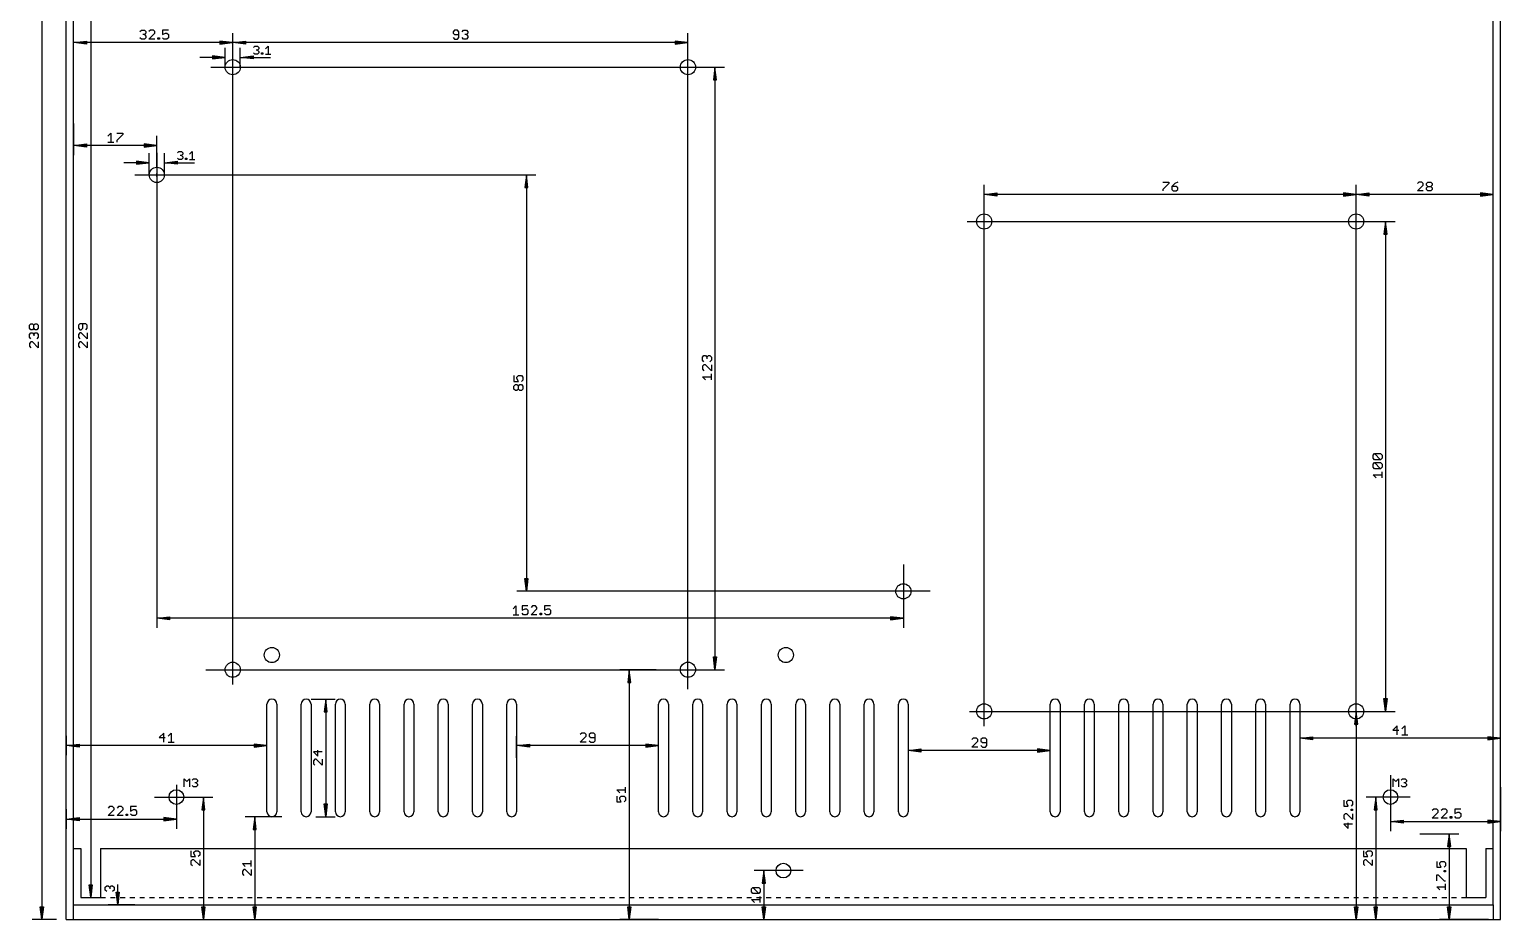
# Model space of a CAD drawing. Extents: x -9 to 622, y -48 to 444.
# Drawn here: x -9 to 291.5, y 97 to 278.7 of the extents above; entities that cross this region are included whole.
import ezdxf

# ---------------------------------------------------------------- set-up
doc = ezdxf.new("R2010")
doc.units = 0
for name, color, linetype in [('113', 4, 'CONTINUOUS'), ('138', 213, 'CONTINUOUS'), ('140', 1, 'CONTINUOUS'), ('20', 7, 'CONTINUOUS'), ('47', 2, 'CONTINUOUS')]:
    doc.layers.add(name, color=color, linetype=linetype)

msp = doc.modelspace()

# ---------------------------------------------------------------- linework, layer by layer
at = {"layer": '113'}
for p, q in [((39.5, 119), (39.5, 141)), ((41.5, 141), (41.5, 119)), ((46.5, 119), (46.5, 141)), ((48.5, 141), (48.5, 119)), ((53.5, 119), (53.5, 141)), ((55.5, 141), (55.5, 119)), ((60.5, 119), (60.5, 141)), ((62.5, 141), (62.5, 119)), ((67.5, 119), (67.5, 141)), ((69.5, 141), (69.5, 119)), ((74.5, 119), (74.5, 141)), ((76.5, 141), (76.5, 119)), ((81.5, 119), (81.5, 141)), ((83.5, 141), (83.5, 119)), ((88.5, 119), (88.5, 141)), ((90.5, 141), (90.5, 119)), ((119.5, 119), (119.5, 141)), ((121.5, 141), (121.5, 119)), ((126.5, 119), (126.5, 141)), ((128.5, 141), (128.5, 119)), ((133.5, 119), (133.5, 141)), ((135.5, 141), (135.5, 119)), ((140.5, 119), (140.5, 141)), ((142.5, 141), (142.5, 119)), ((147.5, 119), (147.5, 141)), ((149.5, 141), (149.5, 119)), ((154.5, 119), (154.5, 141)), ((156.5, 141), (156.5, 119)), ((161.5, 119), (161.5, 141)), ((163.5, 141), (163.5, 119)), ((168.5, 119), (168.5, 141)), ((170.5, 141), (170.5, 119)), ((199.5, 119), (199.5, 141)), ((201.5, 141), (201.5, 119)), ((206.5, 119), (206.5, 141)), ((208.5, 141), (208.5, 119)), ((213.5, 119), (213.5, 141)), ((215.5, 141), (215.5, 119)), ((220.5, 119), (220.5, 141)), ((222.5, 141), (222.5, 119)), ((227.5, 119), (227.5, 141)), ((229.5, 141), (229.5, 119)), ((234.5, 119), (234.5, 141)), ((236.5, 141), (236.5, 119)), ((241.5, 119), (241.5, 141)), ((243.5, 141), (243.5, 119)), ((248.5, 119), (248.5, 141)), ((250.5, 141), (250.5, 119))]:
    msp.add_line(p, q, dxfattribs=at)
for centre, start, end in [((40.5, 141), 90, 180), ((40.5, 141), 0, 90), ((47.5, 141), 90, 180), ((47.5, 141), 0, 90), ((54.5, 141), 90, 180), ((54.5, 141), 0, 90), ((61.5, 141), 90, 180), ((61.5, 141), 0, 90), ((68.5, 141), 90, 180), ((68.5, 141), 0, 90), ((75.5, 141), 90, 180), ((75.5, 141), 0, 90), ((82.5, 141), 90, 180), ((82.5, 141), 0, 90), ((89.5, 141), 90, 180), ((89.5, 141), 0, 90), ((120.5, 141), 90, 180), ((120.5, 141), 0, 90), ((127.5, 141), 90, 180), ((127.5, 141), 0, 90), ((134.5, 141), 90, 180), ((134.5, 141), 0, 90), ((141.5, 141), 90, 180), ((141.5, 141), 0, 90), ((148.5, 141), 90, 180), ((148.5, 141), 0, 90), ((155.5, 141), 90, 180), ((155.5, 141), 0, 90), ((162.5, 141), 90, 180), ((162.5, 141), 0, 90), ((169.5, 141), 90, 180), ((169.5, 141), 0, 90), ((200.5, 141), 90, 180), ((200.5, 141), 0, 90), ((207.5, 141), 90, 180), ((207.5, 141), 0, 90), ((214.5, 141), 90, 180), ((214.5, 141), 0, 90), ((221.5, 141), 90, 180), ((221.5, 141), 0, 90), ((228.5, 141), 90, 180), ((228.5, 141), 0, 90), ((235.5, 141), 90, 180), ((235.5, 141), 0, 90), ((242.5, 141), 90, 180), ((242.5, 141), 0, 90), ((249.5, 141), 90, 180), ((249.5, 141), 0, 90), ((40.5, 119), 180, 270), ((40.5, 119), 270, 0), ((47.5, 119), 180, 270), ((47.5, 119), 270, 0), ((54.5, 119), 180, 270), ((54.5, 119), 270, 0), ((61.5, 119), 180, 270), ((61.5, 119), 270, 0), ((68.5, 119), 180, 270), ((68.5, 119), 270, 0), ((75.5, 119), 180, 270), ((75.5, 119), 270, 0), ((82.5, 119), 180, 270), ((82.5, 119), 270, 0), ((89.5, 119), 180, 270), ((89.5, 119), 270, 0), ((120.5, 119), 180, 270), ((120.5, 119), 270, 0), ((127.5, 119), 180, 270), ((127.5, 119), 270, 0), ((134.5, 119), 180, 270), ((134.5, 119), 270, 0), ((141.5, 119), 180, 270), ((141.5, 119), 270, 0), ((148.5, 119), 180, 270), ((148.5, 119), 270, 0), ((155.5, 119), 180, 270), ((155.5, 119), 270, 0), ((162.5, 119), 180, 270), ((162.5, 119), 270, 0), ((169.5, 119), 180, 270), ((169.5, 119), 270, 0), ((200.5, 119), 180, 270), ((200.5, 119), 270, 0), ((207.5, 119), 180, 270), ((207.5, 119), 270, 0), ((214.5, 119), 180, 270), ((214.5, 119), 270, 0), ((221.5, 119), 180, 270), ((221.5, 119), 270, 0), ((228.5, 119), 180, 270), ((228.5, 119), 270, 0), ((235.5, 119), 180, 270), ((235.5, 119), 270, 0), ((242.5, 119), 180, 270), ((242.5, 119), 270, 0), ((249.5, 119), 180, 270), ((249.5, 119), 270, 0)]:
    msp.add_arc(centre, 1, start, end, dxfattribs=at)
at = {"layer": '138'}
for centre, radius in [((32.5, 271), 1.55), ((125.5, 271), 1.55), ((17, 249), 1.55), ((186, 239.5), 1.55), ((262, 239.5), 1.55), ((169.5, 164), 1.55), ((40.5, 151), 1.55), ((145.5, 151), 1.55), ((32.5, 148), 1.55), ((125.5, 148), 1.55), ((186, 139.5), 1.55), ((262, 139.5), 1.55), ((145, 107), 1.5)]:
    msp.add_circle(centre, radius, dxfattribs=at)
at = {"layer": '140'}
for centre in [(21, 122), (269, 122)]:
    msp.add_circle(centre, 1.5, dxfattribs=at)
at = {"layer": '20'}
for p, q in [((-1.5, 97), (-1.5, 335)), ((0, 111.5), (0, 335)), ((290, 111.5), (290, 335)), ((291.5, 97), (291.5, 335)), ((0, 100), (0, 111.5)), ((0, 111.5), (1.5, 111.5)), ((1.5, 111.5), (1.5, 101.5)), ((5.5, 111.5), (5.5, 101.5)), ((5.5, 111.5), (284.5, 111.5)), ((284.5, 111.5), (284.5, 101.5)), ((288.5, 111.5), (288.5, 101.5)), ((288.5, 111.5), (290, 111.5)), ((290, 100), (290, 111.5)), ((0, 97), (0, 100)), ((0, 100), (290, 100)), ((1.5, 101.5), (3, 101.5)), ((4, 101.5), (5.5, 101.5)), ((5.5, 101.5), (6.5, 101.5)), ((7.5, 101.5), (8.5, 101.5)), ((9.5, 101.5), (10.5, 101.5)), ((11.5, 101.5), (12.5, 101.5)), ((13.5, 101.5), (14.5, 101.5)), ((15.5, 101.5), (16.5, 101.5)), ((17.5, 101.5), (18.5, 101.5)), ((19.5, 101.5), (20.5, 101.5)), ((21.5, 101.5), (22.5, 101.5)), ((23.5, 101.5), (24.5, 101.5)), ((25.5, 101.5), (26.5, 101.5)), ((27.5, 101.5), (28.5, 101.5)), ((29.5, 101.5), (30.5, 101.5)), ((31.5, 101.5), (32.5, 101.5)), ((33.5, 101.5), (34.5, 101.5)), ((35.5, 101.5), (36.5, 101.5)), ((37.5, 101.5), (38.5, 101.5)), ((39.5, 101.5), (40.5, 101.5)), ((41.5, 101.5), (42.5, 101.5)), ((43.5, 101.5), (44.5, 101.5)), ((45.5, 101.5), (46.5, 101.5)), ((47.5, 101.5), (48.5, 101.5)), ((49.5, 101.5), (50.5, 101.5)), ((51.5, 101.5), (52.5, 101.5)), ((53.5, 101.5), (54.5, 101.5)), ((55.5, 101.5), (56.5, 101.5)), ((57.5, 101.5), (58.5, 101.5)), ((59.5, 101.5), (60.5, 101.5)), ((61.5, 101.5), (62.5, 101.5)), ((63.5, 101.5), (64.5, 101.5)), ((65.5, 101.5), (66.5, 101.5)), ((67.5, 101.5), (68.5, 101.5)), ((69.5, 101.5), (70.5, 101.5)), ((71.5, 101.5), (72.5, 101.5)), ((73.5, 101.5), (74.5, 101.5)), ((75.5, 101.5), (76.5, 101.5)), ((77.5, 101.5), (78.5, 101.5)), ((79.5, 101.5), (80.5, 101.5)), ((81.5, 101.5), (82.5, 101.5)), ((83.5, 101.5), (84.5, 101.5)), ((85.5, 101.5), (86.5, 101.5)), ((87.5, 101.5), (88.5, 101.5)), ((89.5, 101.5), (90.5, 101.5)), ((91.5, 101.5), (92.5, 101.5)), ((93.5, 101.5), (94.5, 101.5)), ((95.5, 101.5), (96.5, 101.5)), ((97.5, 101.5), (98.5, 101.5)), ((99.5, 101.5), (100.5, 101.5)), ((101.5, 101.5), (102.5, 101.5)), ((103.5, 101.5), (104.5, 101.5)), ((105.5, 101.5), (106.5, 101.5)), ((107.5, 101.5), (108.5, 101.5)), ((109.5, 101.5), (110.5, 101.5)), ((111.5, 101.5), (112.5, 101.5)), ((113.5, 101.5), (114.5, 101.5)), ((115.5, 101.5), (116.5, 101.5)), ((117.5, 101.5), (118.5, 101.5)), ((119.5, 101.5), (120.5, 101.5)), ((121.5, 101.5), (122.5, 101.5)), ((123.5, 101.5), (124.5, 101.5)), ((125.5, 101.5), (126.5, 101.5)), ((127.5, 101.5), (128.5, 101.5)), ((129.5, 101.5), (130.5, 101.5)), ((131.5, 101.5), (132.5, 101.5)), ((133.5, 101.5), (134.5, 101.5)), ((135.5, 101.5), (136.5, 101.5)), ((137.5, 101.5), (138.5, 101.5)), ((139.5, 101.5), (140.5, 101.5)), ((141.5, 101.5), (142.5, 101.5)), ((143.5, 101.5), (144.5, 101.5)), ((145.5, 101.5), (146.5, 101.5)), ((147.5, 101.5), (148.5, 101.5)), ((149.5, 101.5), (150.5, 101.5)), ((151.5, 101.5), (152.5, 101.5)), ((153.5, 101.5), (154.5, 101.5)), ((155.5, 101.5), (156.5, 101.5)), ((157.5, 101.5), (158.5, 101.5)), ((159.5, 101.5), (160.5, 101.5)), ((161.5, 101.5), (162.5, 101.5)), ((163.5, 101.5), (164.5, 101.5)), ((165.5, 101.5), (166.5, 101.5)), ((167.5, 101.5), (168.5, 101.5)), ((169.5, 101.5), (170.5, 101.5)), ((171.5, 101.5), (172.5, 101.5)), ((173.5, 101.5), (174.5, 101.5)), ((175.5, 101.5), (176.5, 101.5)), ((177.5, 101.5), (178.5, 101.5)), ((179.5, 101.5), (180.5, 101.5)), ((181.5, 101.5), (182.5, 101.5)), ((183.5, 101.5), (184.5, 101.5)), ((185.5, 101.5), (186.5, 101.5)), ((187.5, 101.5), (188.5, 101.5)), ((189.5, 101.5), (190.5, 101.5)), ((191.5, 101.5), (192.5, 101.5)), ((193.5, 101.5), (194.5, 101.5)), ((195.5, 101.5), (196.5, 101.5)), ((197.5, 101.5), (198.5, 101.5)), ((199.5, 101.5), (200.5, 101.5)), ((201.5, 101.5), (202.5, 101.5)), ((203.5, 101.5), (204.5, 101.5)), ((205.5, 101.5), (206.5, 101.5)), ((207.5, 101.5), (208.5, 101.5)), ((209.5, 101.5), (210.5, 101.5)), ((211.5, 101.5), (212.5, 101.5)), ((213.5, 101.5), (214.5, 101.5)), ((215.5, 101.5), (216.5, 101.5)), ((217.5, 101.5), (218.5, 101.5)), ((219.5, 101.5), (220.5, 101.5)), ((221.5, 101.5), (222.5, 101.5)), ((223.5, 101.5), (224.5, 101.5)), ((225.5, 101.5), (226.5, 101.5)), ((227.5, 101.5), (228.5, 101.5)), ((229.5, 101.5), (230.5, 101.5)), ((231.5, 101.5), (232.5, 101.5)), ((233.5, 101.5), (234.5, 101.5)), ((235.5, 101.5), (236.5, 101.5)), ((237.5, 101.5), (238.5, 101.5)), ((239.5, 101.5), (240.5, 101.5)), ((241.5, 101.5), (242.5, 101.5)), ((243.5, 101.5), (244.5, 101.5)), ((245.5, 101.5), (246.5, 101.5)), ((247.5, 101.5), (248.5, 101.5)), ((249.5, 101.5), (250.5, 101.5)), ((251.5, 101.5), (252.5, 101.5)), ((253.5, 101.5), (254.5, 101.5)), ((255.5, 101.5), (256.5, 101.5)), ((257.5, 101.5), (258.5, 101.5)), ((259.5, 101.5), (260.5, 101.5)), ((261.5, 101.5), (262.5, 101.5)), ((263.5, 101.5), (264.5, 101.5)), ((265.5, 101.5), (266.5, 101.5)), ((267.5, 101.5), (268.5, 101.5)), ((269.5, 101.5), (270.5, 101.5)), ((271.5, 101.5), (272.5, 101.5)), ((273.5, 101.5), (274.5, 101.5)), ((275.5, 101.5), (276.5, 101.5)), ((277.5, 101.5), (278.5, 101.5)), ((279.5, 101.5), (280.5, 101.5)), ((281.5, 101.5), (282.5, 101.5)), ((283.5, 101.5), (284.5, 101.5)), ((284.5, 101.5), (288.5, 101.5)), ((290, 100), (290, 97)), ((-1.5, 97), (0, 97)), ((0, 97), (290, 97)), ((290, 97), (291.5, 97))]:
    msp.add_line(p, q, dxfattribs=at)
at = {"layer": '47'}
for p, q in [((-6.5, 334.935), (-6.5, 97.065)), ((3.5, 330.435), (3.5, 101.565)), ((0, 274.5), (0, 277.95)), ((13.5369, 278.2472), (13.8451, 278.5554)), ((13.8451, 276.7062), (13.5369, 277.0144)), ((13.8451, 278.5554), (14.4615, 278.5554)), ((14.4615, 276.7062), (13.8451, 276.7062)), ((14.4615, 277.6308), (14.1533, 277.6308)), ((14.4615, 278.5554), (14.7697, 278.2472)), ((14.7697, 277.939), (14.4615, 277.6308)), ((14.4615, 277.6308), (14.7697, 277.3226)), ((14.7697, 277.0144), (14.4615, 276.7062)), ((14.7697, 278.2472), (14.7697, 277.939)), ((14.7697, 277.3226), (14.7697, 277.0144)), ((15.6866, 278.5554), (15.3784, 278.2472)), ((15.3784, 276.7062), (16.6112, 277.939)), ((16.6112, 276.7062), (15.3784, 276.7062)), ((16.303, 278.5554), (15.6866, 278.5554)), ((16.6112, 278.2472), (16.303, 278.5554)), ((16.6112, 277.939), (16.6112, 278.2472)), ((17.22, 276.7062), (17.22, 277.0144)), ((17.22, 277.0144), (17.5282, 277.0144)), ((17.5282, 276.7062), (17.22, 276.7062)), ((17.5282, 277.0144), (17.5282, 276.7062)), ((19.3736, 278.5554), (18.1408, 278.5554)), ((18.1408, 278.5554), (18.1408, 277.6308)), ((18.1408, 277.6308), (18.7572, 277.939)), ((18.449, 276.7062), (18.1408, 277.0144)), ((19.0654, 276.7062), (18.449, 276.7062)), ((18.7572, 277.939), (19.0654, 277.939)), ((19.0654, 277.939), (19.3736, 277.6308)), ((19.3736, 277.0144), (19.0654, 276.7062)), ((19.3736, 277.6308), (19.3736, 277.0144)), ((32.5, 145), (32.5, 277.95)), ((32.5, 273), (32.5, 277.95)), ((77.8081, 278.5299), (77.5083, 278.2302)), ((77.5083, 278.2302), (77.5083, 277.9305)), ((77.5083, 277.9305), (77.8081, 277.6308)), ((77.5083, 277.0313), (77.8081, 276.7316)), ((78.4075, 278.5299), (77.8081, 278.5299)), ((77.8081, 277.6308), (78.7072, 277.6308)), ((77.8081, 276.7316), (78.4075, 276.7316)), ((78.7072, 278.2302), (78.4075, 278.5299)), ((78.4075, 276.7316), (78.7072, 277.0313)), ((78.7072, 277.0313), (78.7072, 278.2302)), ((79.3499, 278.2302), (79.6496, 278.5299)), ((79.6496, 276.7316), (79.3499, 277.0313)), ((79.6496, 278.5299), (80.2491, 278.5299)), ((80.2491, 276.7316), (79.6496, 276.7316)), ((80.2491, 277.6308), (79.9494, 277.6308)), ((80.2491, 278.5299), (80.5488, 278.2302)), ((80.5488, 277.9305), (80.2491, 277.6308)), ((80.2491, 277.6308), (80.5488, 277.331)), ((80.5488, 277.0313), (80.2491, 276.7316)), ((80.5488, 278.2302), (80.5488, 277.9305)), ((80.5488, 277.331), (80.5488, 277.0313)), ((125.5, 144), (125.5, 277.95)), ((0.065, 276), (2.6, 276.3192)), ((0.065, 276), (2.6, 276.26)), ((0.065, 276), (2.6, 276.13)), ((32.435, 276), (0.065, 276)), ((2.6, 275.6808), (0.065, 276)), ((2.6, 275.87), (0.065, 276)), ((2.6, 275.74), (0.065, 276)), ((2.6, 276.3192), (2.6, 275.6808)), ((32.435, 276), (29.9, 276.3192)), ((29.9, 276.3192), (29.9, 275.6808)), ((32.435, 276), (29.9, 276.26)), ((32.435, 276), (29.9, 276.13)), ((29.9, 275.6808), (32.435, 276)), ((29.9, 275.87), (32.435, 276)), ((29.9, 275.74), (32.435, 276)), ((30.95, 271), (30.95, 274.95)), ((32.565, 276), (35.1, 276.3192)), ((32.565, 276), (35.1, 276.26)), ((32.565, 276), (35.1, 276.13)), ((125.435, 276), (32.565, 276)), ((35.1, 275.6808), (32.565, 276)), ((35.1, 275.87), (32.565, 276)), ((35.1, 275.74), (32.565, 276)), ((34.05, 271), (34.05, 274.95)), ((35.1, 276.3192), (35.1, 275.6808)), ((36.7262, 275.0065), (36.9974, 275.2777)), ((36.9974, 273.6507), (36.7262, 273.9219)), ((36.9974, 275.2777), (37.5397, 275.2777)), ((37.5397, 273.6507), (36.9974, 273.6507)), ((37.5397, 274.4642), (37.2685, 274.4642)), ((37.5397, 275.2777), (37.8109, 275.0065)), ((37.8109, 274.7354), (37.5397, 274.4642)), ((37.5397, 274.4642), (37.8109, 274.193)), ((37.8109, 273.9219), (37.5397, 273.6507)), ((37.8109, 275.0065), (37.8109, 274.7354)), ((37.8109, 274.193), (37.8109, 273.9219)), ((38.3634, 273.6507), (38.3634, 273.9219)), ((38.3634, 273.9219), (38.6345, 273.9219)), ((38.6345, 273.6507), (38.3634, 273.6507)), ((38.6345, 273.9219), (38.6345, 273.6507)), ((39.1819, 274.7354), (39.7243, 275.2777)), ((39.1819, 273.6507), (40.2666, 273.6507)), ((39.7243, 275.2777), (39.7243, 273.6507)), ((125.435, 276), (122.9, 276.3192)), ((122.9, 276.3192), (122.9, 275.6808)), ((125.435, 276), (122.9, 276.26)), ((125.435, 276), (122.9, 276.13)), ((122.9, 275.6808), (125.435, 276)), ((122.9, 275.87), (125.435, 276)), ((122.9, 275.74), (125.435, 276)), ((30.885, 273), (25.75, 273)), ((28, 271), (132.95, 271)), ((30.885, 273), (28.35, 273.3192)), ((28.35, 273.3192), (28.35, 272.6808)), ((30.885, 273), (28.35, 273.26)), ((30.885, 273), (28.35, 273.13)), ((28.35, 272.6808), (30.885, 273)), ((28.35, 272.87), (30.885, 273)), ((28.35, 272.74), (30.885, 273)), ((32.1808, 271), (32.8192, 271)), ((32.5, 270.6808), (32.5, 271.3192)), ((34.115, 273), (36.65, 273.3192)), ((34.115, 273), (36.65, 273.26)), ((34.115, 273), (36.65, 273.13)), ((34.115, 273), (40.1846, 273)), ((36.65, 272.6808), (34.115, 273)), ((36.65, 272.87), (34.115, 273)), ((36.65, 272.74), (34.115, 273)), ((36.65, 273.3192), (36.65, 272.6808)), ((131, 270.935), (130.6808, 268.4)), ((131, 270.935), (130.74, 268.4)), ((131, 270.935), (130.87, 268.4)), ((131, 270.935), (131, 148.065)), ((131.3192, 268.4), (131, 270.935)), ((131.13, 268.4), (131, 270.935)), ((131.26, 268.4), (131, 270.935)), ((130.6808, 268.4), (131.3192, 268.4)), ((0, 259.5), (0, 253.05)), ((6.9829, 256.939), (7.5993, 257.5554)), ((6.9829, 255.7062), (8.2157, 255.7062)), ((7.5993, 257.5554), (7.5993, 255.7062)), ((8.8245, 257.5554), (10.0573, 257.5554)), ((10.0573, 257.2472), (8.8245, 256.0144)), ((8.8245, 256.0144), (8.8245, 255.7062)), ((10.0573, 257.5554), (10.0573, 257.2472)), ((17, 250.5), (17, 256.95)), ((0.065, 255), (2.6, 255.3192)), ((0.065, 255), (2.6, 255.26)), ((0.065, 255), (2.6, 255.13)), ((16.935, 255), (0.065, 255)), ((2.6, 254.6808), (0.065, 255)), ((2.6, 254.87), (0.065, 255)), ((2.6, 254.74), (0.065, 255)), ((2.6, 255.3192), (2.6, 254.6808)), ((16.935, 255), (14.4, 255.3192)), ((14.4, 255.3192), (14.4, 254.6808)), ((16.935, 255), (14.4, 255.26)), ((16.935, 255), (14.4, 255.13)), ((14.4, 254.6808), (16.935, 255)), ((14.4, 254.87), (16.935, 255)), ((14.4, 254.74), (16.935, 255)), ((15.45, 249), (15.45, 253.45)), ((17, 253.5), (17, 156.55)), ((18.55, 249), (18.55, 253.45)), ((21.2262, 253.5065), (21.4974, 253.7777)), ((21.4974, 253.7777), (22.0397, 253.7777)), ((22.0397, 252.9642), (21.7685, 252.9642)), ((22.0397, 253.7777), (22.3109, 253.5065)), ((22.3109, 253.2354), (22.0397, 252.9642)), ((22.0397, 252.9642), (22.3109, 252.693)), ((22.3109, 253.5065), (22.3109, 253.2354)), ((22.3109, 252.693), (22.3109, 252.4219)), ((23.6819, 253.2354), (24.2243, 253.7777)), ((24.2243, 253.7777), (24.2243, 252.1507)), ((15.385, 251.5), (10.25, 251.5)), ((15.385, 251.5), (12.85, 251.8192)), ((12.85, 251.8192), (12.85, 251.1808)), ((15.385, 251.5), (12.85, 251.76)), ((15.385, 251.5), (12.85, 251.63)), ((12.85, 251.1808), (15.385, 251.5)), ((12.85, 251.37), (15.385, 251.5)), ((12.85, 251.24), (15.385, 251.5)), ((18.615, 251.5), (21.15, 251.8192)), ((18.615, 251.5), (21.15, 251.76)), ((18.615, 251.5), (21.15, 251.63)), ((18.615, 251.5), (24.6846, 251.5)), ((21.15, 251.1808), (18.615, 251.5)), ((21.15, 251.37), (18.615, 251.5)), ((21.15, 251.24), (18.615, 251.5)), ((21.15, 251.8192), (21.15, 251.1808)), ((21.4974, 252.1507), (21.2262, 252.4219)), ((22.0397, 252.1507), (21.4974, 252.1507)), ((22.3109, 252.4219), (22.0397, 252.1507)), ((22.8634, 252.1507), (22.8634, 252.4219)), ((22.8634, 252.4219), (23.1345, 252.4219)), ((23.1345, 252.1507), (22.8634, 252.1507)), ((23.1345, 252.4219), (23.1345, 252.1507)), ((23.6819, 252.1507), (24.7666, 252.1507)), ((12.5, 249), (94.45, 249)), ((16.6808, 249), (17.3192, 249)), ((17, 248.6808), (17, 249.3192)), ((92.5, 248.935), (92.1808, 246.4)), ((92.5, 248.935), (92.24, 246.4)), ((92.5, 248.935), (92.37, 246.4)), ((92.5, 248.935), (92.5, 164.065)), ((92.8192, 246.4), (92.5, 248.935)), ((92.63, 246.4), (92.5, 248.935)), ((92.76, 246.4), (92.5, 248.935)), ((186, 136.5), (186, 246.95)), ((222.5083, 247.5299), (223.7072, 247.5299)), ((223.7072, 247.2302), (222.5083, 246.0313)), ((223.7072, 247.5299), (223.7072, 247.2302)), ((224.9494, 247.2302), (224.3499, 246.6308)), ((224.3499, 246.6308), (224.3499, 246.0313)), ((225.2491, 246.6308), (224.3499, 246.6308)), ((225.5488, 247.5299), (224.9494, 247.2302)), ((225.5488, 246.331), (225.2491, 246.6308)), ((262, 243.5), (262, 246.95)), ((262, 136.5), (262, 246.95)), ((274.8081, 247.5299), (274.5083, 247.2302)), ((274.5083, 245.7316), (275.7072, 246.9305)), ((275.4075, 247.5299), (274.8081, 247.5299)), ((275.7072, 247.2302), (275.4075, 247.5299)), ((275.7072, 246.9305), (275.7072, 247.2302)), ((276.3499, 247.2302), (276.6496, 247.5299)), ((276.3499, 246.9305), (276.3499, 247.2302)), ((276.6496, 246.6308), (276.3499, 246.9305)), ((276.3499, 246.331), (276.6496, 246.6308)), ((276.6496, 247.5299), (277.2491, 247.5299)), ((276.6496, 246.6308), (277.2491, 246.6308)), ((277.2491, 247.5299), (277.5488, 247.2302)), ((277.5488, 246.9305), (277.2491, 246.6308)), ((277.2491, 246.6308), (277.5488, 246.331)), ((277.5488, 247.2302), (277.5488, 246.9305)), ((290, 243), (290, 246.95)), ((92.1808, 246.4), (92.8192, 246.4)), ((186.065, 245), (188.6, 245.3192)), ((186.065, 245), (188.6, 245.26)), ((186.065, 245), (188.6, 245.13)), ((261.935, 245), (186.065, 245)), ((188.6, 244.6808), (186.065, 245)), ((188.6, 244.87), (186.065, 245)), ((188.6, 244.74), (186.065, 245)), ((188.6, 245.3192), (188.6, 244.6808)), ((222.5083, 246.0313), (222.5083, 245.7316)), ((224.3499, 246.0313), (224.6496, 245.7316)), ((224.6496, 245.7316), (225.2491, 245.7316)), ((225.2491, 245.7316), (225.5488, 246.0313)), ((225.5488, 246.0313), (225.5488, 246.331)), ((261.935, 245), (259.4, 245.3192)), ((259.4, 245.3192), (259.4, 244.6808)), ((261.935, 245), (259.4, 245.26)), ((261.935, 245), (259.4, 245.13)), ((259.4, 244.6808), (261.935, 245)), ((259.4, 244.87), (261.935, 245)), ((259.4, 244.74), (261.935, 245)), ((262.065, 245), (264.6, 245.3192)), ((262.065, 245), (264.6, 245.26)), ((262.065, 245), (264.6, 245.13)), ((289.935, 245), (262.065, 245)), ((264.6, 244.6808), (262.065, 245)), ((264.6, 244.87), (262.065, 245)), ((264.6, 244.74), (262.065, 245)), ((264.6, 245.3192), (264.6, 244.6808)), ((275.7072, 245.7316), (274.5083, 245.7316)), ((276.3499, 246.0313), (276.3499, 246.331)), ((276.6496, 245.7316), (276.3499, 246.0313)), ((277.2491, 245.7316), (276.6496, 245.7316)), ((277.5488, 246.0313), (277.2491, 245.7316)), ((277.5488, 246.331), (277.5488, 246.0313)), ((289.935, 245), (287.4, 245.3192)), ((287.4, 245.3192), (287.4, 244.6808)), ((289.935, 245), (287.4, 245.26)), ((289.935, 245), (287.4, 245.13)), ((287.4, 244.6808), (289.935, 245)), ((287.4, 244.87), (289.935, 245)), ((287.4, 244.74), (289.935, 245)), ((182.5, 239.5), (269.95, 239.5)), ((268, 239.435), (267.6808, 236.9)), ((268, 239.435), (267.74, 236.9)), ((268, 239.435), (267.87, 236.9)), ((268, 239.435), (268, 139.565)), ((268.3192, 236.9), (268, 239.435)), ((268.13, 236.9), (268, 239.435)), ((268.26, 236.9), (268, 239.435)), ((267.6808, 236.9), (268.3192, 236.9)), ((-9.0299, 218.2962), (-8.7302, 218.596)), ((-9.0299, 217.6968), (-9.0299, 218.2962)), ((-8.7302, 217.3971), (-9.0299, 217.6968)), ((-9.0299, 216.4547), (-8.7302, 216.7544)), ((-9.0299, 215.8552), (-9.0299, 216.4547)), ((-8.7302, 218.596), (-8.4305, 218.596)), ((-8.4305, 217.3971), (-8.7302, 217.3971)), ((-8.7302, 216.7544), (-8.4305, 216.7544)), ((-8.4305, 218.596), (-8.1308, 218.2962)), ((-8.1308, 217.6968), (-8.4305, 217.3971)), ((-8.4305, 216.7544), (-8.1308, 216.4547)), ((-8.1308, 218.2962), (-7.831, 218.596)), ((-8.1308, 217.6968), (-8.1308, 218.2962)), ((-7.831, 217.3971), (-8.1308, 217.6968)), ((-8.1308, 216.4547), (-7.831, 216.7544)), ((-8.1308, 216.4547), (-8.1308, 216.1549)), ((-7.831, 218.596), (-7.5313, 218.596)), ((-7.5313, 217.3971), (-7.831, 217.3971)), ((-7.831, 216.7544), (-7.5313, 216.7544)), ((-7.5313, 218.596), (-7.2316, 218.2962)), ((-7.2316, 217.6968), (-7.5313, 217.3971)), ((-7.5313, 216.7544), (-7.2316, 216.4547)), ((-7.2316, 218.2962), (-7.2316, 217.6968)), ((-7.2316, 216.4547), (-7.2316, 215.8552)), ((1.2698, 218.596), (0.9701, 218.2962)), ((0.9701, 218.2962), (0.9701, 217.6968)), ((0.9701, 217.6968), (1.2698, 217.3971)), ((1.2698, 216.7544), (0.9701, 216.4547)), ((0.9701, 216.4547), (0.9701, 215.8552)), ((2.4687, 218.596), (1.2698, 218.596)), ((1.2698, 217.3971), (1.5695, 217.3971)), ((1.5695, 216.7544), (1.2698, 216.7544)), ((1.5695, 217.3971), (1.8692, 217.6968)), ((2.7684, 215.5555), (1.5695, 216.7544)), ((1.8692, 217.6968), (1.8692, 218.596)), ((2.7684, 218.2962), (2.4687, 218.596)), ((2.4687, 217.3971), (2.7684, 217.6968)), ((2.7684, 217.6968), (2.7684, 218.2962)), ((2.7684, 216.7544), (2.7684, 215.5555)), ((-8.7302, 215.5555), (-9.0299, 215.8552)), ((-8.7302, 214.9128), (-9.0299, 214.6131)), ((-9.0299, 214.6131), (-9.0299, 214.0137)), ((-9.0299, 214.0137), (-8.7302, 213.7139)), ((-8.4305, 214.9128), (-8.7302, 214.9128)), ((-7.2316, 213.7139), (-8.4305, 214.9128)), ((-7.2316, 215.8552), (-7.5313, 215.5555)), ((-7.2316, 214.9128), (-7.2316, 213.7139)), ((0.9701, 215.8552), (1.2698, 215.5555)), ((1.2698, 214.9128), (0.9701, 214.6131)), ((0.9701, 214.6131), (0.9701, 214.0137)), ((0.9701, 214.0137), (1.2698, 213.7139)), ((1.5695, 214.9128), (1.2698, 214.9128)), ((2.7684, 213.7139), (1.5695, 214.9128)), ((2.7684, 214.9128), (2.7684, 213.7139)), ((128.4446, 211.7963), (128.7528, 212.1045)), ((128.4446, 211.1799), (128.4446, 211.7963)), ((128.7528, 210.8717), (128.4446, 211.1799)), ((128.7528, 212.1045), (129.061, 212.1045)), ((129.061, 212.1045), (129.3692, 211.7963)), ((129.3692, 211.7963), (129.6774, 212.1045)), ((129.3692, 211.7963), (129.3692, 211.4881)), ((129.6774, 212.1045), (129.9856, 212.1045)), ((129.9856, 212.1045), (130.2938, 211.7963)), ((130.2938, 211.1799), (129.9856, 210.8717)), ((130.2938, 211.7963), (130.2938, 211.1799)), ((89.9446, 208.0573), (89.9446, 206.8245)), ((90.561, 207.7491), (90.8692, 208.0573)), ((90.561, 207.4409), (90.561, 207.7491)), ((90.8692, 206.8245), (90.561, 207.4409)), ((90.8692, 208.0573), (91.4856, 208.0573)), ((91.4856, 208.0573), (91.7938, 207.7491)), ((91.7938, 207.7491), (91.7938, 207.1327)), ((128.7528, 210.2629), (128.4446, 209.9547)), ((128.4446, 209.9547), (128.4446, 209.3383)), ((128.4446, 209.3383), (128.7528, 209.0301)), ((129.061, 207.1885), (128.4446, 207.8049)), ((128.4446, 207.8049), (130.2938, 207.8049)), ((129.061, 210.2629), (128.7528, 210.2629)), ((130.2938, 209.0301), (129.061, 210.2629)), ((130.2938, 210.2629), (130.2938, 209.0301)), ((130.2938, 207.1885), (130.2938, 208.4213)), ((89.9446, 206.8245), (90.8692, 206.8245)), ((89.9446, 205.9075), (90.2528, 206.2157)), ((89.9446, 205.2911), (89.9446, 205.9075)), ((90.2528, 204.9829), (89.9446, 205.2911)), ((90.2528, 206.2157), (90.561, 206.2157)), ((90.561, 204.9829), (90.2528, 204.9829)), ((90.561, 206.2157), (90.8692, 205.9075)), ((90.8692, 205.2911), (90.561, 204.9829)), ((90.8692, 205.9075), (91.1774, 206.2157)), ((90.8692, 205.2911), (90.8692, 205.9075)), ((91.1774, 204.9829), (90.8692, 205.2911)), ((91.1774, 206.2157), (91.4856, 206.2157)), ((91.4856, 204.9829), (91.1774, 204.9829)), ((91.7938, 207.1327), (91.4856, 206.8245)), ((91.4856, 206.2157), (91.7938, 205.9075)), ((91.7938, 205.2911), (91.4856, 204.9829)), ((91.7938, 205.9075), (91.7938, 205.2911)), ((265.4446, 191.7963), (265.7528, 192.1045)), ((265.4446, 191.1799), (265.4446, 191.7963)), ((265.7528, 190.8717), (265.4446, 191.1799)), ((265.4446, 189.9547), (265.7528, 190.2629)), ((265.4446, 189.3383), (265.4446, 189.9547)), ((265.7528, 189.0301), (265.4446, 189.3383)), ((265.7528, 192.1045), (266.9856, 192.1045)), ((266.9856, 190.8717), (265.7528, 192.1045)), ((266.9856, 190.8717), (265.7528, 190.8717)), ((265.7528, 190.2629), (266.9856, 190.2629)), ((266.9856, 189.0301), (265.7528, 190.2629)), ((266.9856, 192.1045), (267.2938, 191.7963)), ((267.2938, 191.1799), (266.9856, 190.8717)), ((266.9856, 190.2629), (267.2938, 189.9547)), ((267.2938, 189.3383), (266.9856, 189.0301)), ((267.2938, 191.7963), (267.2938, 191.1799)), ((267.2938, 189.9547), (267.2938, 189.3383)), ((266.061, 187.1885), (265.4446, 187.8049)), ((265.4446, 187.8049), (267.2938, 187.8049)), ((266.9856, 189.0301), (265.7528, 189.0301)), ((267.2938, 187.1885), (267.2938, 188.4213)), ((169.5, 169.5), (169.5, 156.55)), ((92.5, 164.065), (92.1808, 166.6)), ((92.1808, 166.6), (92.8192, 166.6)), ((92.5, 164.065), (92.24, 166.6)), ((92.5, 164.065), (92.37, 166.6)), ((92.8192, 166.6), (92.5, 164.065)), ((92.63, 166.6), (92.5, 164.065)), ((92.76, 166.6), (92.5, 164.065)), ((175, 164), (90.55, 164)), ((89.7679, 160.4305), (90.3673, 161.0299)), ((90.3673, 161.0299), (90.3673, 159.2316)), ((92.8083, 161.0299), (91.6094, 161.0299)), ((91.6094, 161.0299), (91.6094, 160.1308)), ((91.6094, 160.1308), (92.2089, 160.4305)), ((91.9092, 159.2316), (91.6094, 159.5313)), ((92.2089, 160.4305), (92.5086, 160.4305)), ((92.5086, 160.4305), (92.8083, 160.1308)), ((92.8083, 159.5313), (92.5086, 159.2316)), ((92.8083, 160.1308), (92.8083, 159.5313)), ((93.7507, 161.0299), (93.451, 160.7302)), ((93.451, 159.2316), (94.6499, 160.4305)), ((94.3502, 161.0299), (93.7507, 161.0299)), ((94.6499, 160.7302), (94.3502, 161.0299)), ((94.6499, 160.4305), (94.6499, 160.7302)), ((95.2926, 159.2316), (95.2926, 159.5313)), ((95.2926, 159.5313), (95.5923, 159.5313)), ((95.5923, 159.5313), (95.5923, 159.2316)), ((97.4123, 161.0299), (96.2134, 161.0299)), ((96.2134, 161.0299), (96.2134, 160.1308)), ((96.2134, 160.1308), (96.8128, 160.4305)), ((96.5131, 159.2316), (96.2134, 159.5313)), ((96.8128, 160.4305), (97.1125, 160.4305)), ((97.1125, 160.4305), (97.4123, 160.1308)), ((97.4123, 159.5313), (97.1125, 159.2316)), ((97.4123, 160.1308), (97.4123, 159.5313)), ((17.065, 158.5), (19.6, 158.8192)), ((17.065, 158.5), (19.6, 158.76)), ((17.065, 158.5), (19.6, 158.63)), ((169.435, 158.5), (17.065, 158.5)), ((19.6, 158.1808), (17.065, 158.5)), ((19.6, 158.37), (17.065, 158.5)), ((19.6, 158.24), (17.065, 158.5)), ((19.6, 158.8192), (19.6, 158.1808)), ((89.7679, 159.2316), (90.9668, 159.2316)), ((92.5086, 159.2316), (91.9092, 159.2316)), ((94.6499, 159.2316), (93.451, 159.2316)), ((95.5923, 159.2316), (95.2926, 159.2316)), ((97.1125, 159.2316), (96.5131, 159.2316)), ((169.435, 158.5), (166.9, 158.8192)), ((166.9, 158.8192), (166.9, 158.1808)), ((169.435, 158.5), (166.9, 158.76)), ((169.435, 158.5), (166.9, 158.63)), ((166.9, 158.1808), (169.435, 158.5)), ((166.9, 158.37), (169.435, 158.5)), ((166.9, 158.24), (169.435, 158.5)), ((131, 148.065), (130.6808, 150.6)), ((130.6808, 150.6), (131.3192, 150.6)), ((131, 148.065), (130.74, 150.6)), ((131, 148.065), (130.87, 150.6)), ((131.3192, 150.6), (131, 148.065)), ((131.13, 150.6), (131, 148.065)), ((131.26, 150.6), (131, 148.065)), ((27, 148), (132.95, 148)), ((119, 148), (111.55, 148)), ((113.5, 147.935), (113.1808, 145.4)), ((113.5, 147.935), (113.24, 145.4)), ((113.5, 147.935), (113.37, 145.4)), ((113.5, 147.935), (113.5, 97.065)), ((113.8192, 145.4), (113.5, 147.935)), ((113.63, 145.4), (113.5, 147.935)), ((113.76, 145.4), (113.5, 147.935)), ((113.1808, 145.4), (113.8192, 145.4)), ((48.5, 142), (53.45, 142)), ((51.5, 141.935), (51.1808, 139.4)), ((51.5, 141.935), (51.24, 139.4)), ((51.5, 141.935), (51.37, 139.4)), ((51.5, 141.935), (51.5, 118.065)), ((51.8192, 139.4), (51.5, 141.935)), ((51.63, 139.4), (51.5, 141.935)), ((51.76, 139.4), (51.5, 141.935)), ((268, 139.565), (267.6808, 142.1)), ((267.6808, 142.1), (268.3192, 142.1)), ((268, 139.565), (267.74, 142.1)), ((268, 139.565), (267.87, 142.1)), ((268.3192, 142.1), (268, 139.565)), ((268.13, 142.1), (268, 139.565)), ((268.26, 142.1), (268, 139.565)), ((51.1808, 139.4), (51.8192, 139.4)), ((183, 139.5), (269.95, 139.5)), ((257.5, 139.5), (263.95, 139.5)), ((262, 139.435), (261.6808, 136.9)), ((262, 139.435), (261.74, 136.9)), ((262, 139.435), (261.87, 136.9)), ((262, 139.435), (262, 97.065)), ((262.3192, 136.9), (262, 139.435)), ((262.13, 136.9), (262, 139.435)), ((262.26, 136.9), (262, 139.435)), ((250.5, 136), (250.5, 132.05)), ((261.6808, 136.9), (262.3192, 136.9)), ((270.4075, 136.5554), (269.4829, 135.6308)), ((269.4829, 135.6308), (270.7157, 135.6308)), ((270.4075, 134.7062), (270.4075, 136.5554)), ((271.3245, 135.939), (271.9409, 136.5554)), ((271.9409, 136.5554), (271.9409, 134.7062)), ((291.5, 132.5), (291.5, 135.95)), ((-1.5, 134.5), (-1.5, 130.55)), ((-1.435, 132.5), (1.1, 132.8192)), ((-1.435, 132.5), (1.1, 132.76)), ((-1.435, 132.5), (1.1, 132.63)), ((39.435, 132.5), (-1.435, 132.5)), ((1.1, 132.1808), (-1.435, 132.5)), ((1.1, 132.37), (-1.435, 132.5)), ((1.1, 132.24), (-1.435, 132.5)), ((1.1, 132.8192), (1.1, 132.1808)), ((18.4075, 135.0554), (17.4829, 134.1308)), ((17.4829, 134.1308), (18.7157, 134.1308)), ((18.4075, 133.2062), (18.4075, 135.0554)), ((19.3245, 134.439), (19.9409, 135.0554)), ((19.3245, 133.2062), (20.5573, 133.2062)), ((19.9409, 135.0554), (19.9409, 133.2062)), ((39.435, 132.5), (36.9, 132.8192)), ((36.9, 132.8192), (36.9, 132.1808)), ((39.435, 132.5), (36.9, 132.76)), ((39.435, 132.5), (36.9, 132.63)), ((36.9, 132.1808), (39.435, 132.5)), ((36.9, 132.37), (39.435, 132.5)), ((36.9, 132.24), (39.435, 132.5)), ((39.5, 131), (39.5, 134.45)), ((90.5, 130), (90.5, 134.45)), ((90.565, 132.5), (93.1, 132.8192)), ((90.565, 132.5), (93.1, 132.76)), ((90.565, 132.5), (93.1, 132.63)), ((119.435, 132.5), (90.565, 132.5)), ((93.1, 132.1808), (90.565, 132.5)), ((93.1, 132.37), (90.565, 132.5)), ((93.1, 132.24), (90.565, 132.5)), ((93.1, 132.8192), (93.1, 132.1808)), ((103.7911, 135.0554), (103.4829, 134.7472)), ((103.4829, 133.2062), (104.7157, 134.439)), ((104.7157, 133.2062), (103.4829, 133.2062)), ((104.4075, 135.0554), (103.7911, 135.0554)), ((104.7157, 134.7472), (104.4075, 135.0554)), ((104.7157, 134.439), (104.7157, 134.7472)), ((105.6327, 135.0554), (105.3245, 134.7472)), ((105.3245, 134.7472), (105.3245, 134.439)), ((105.3245, 134.439), (105.6327, 134.1308)), ((105.3245, 133.5144), (105.6327, 133.2062)), ((106.2491, 135.0554), (105.6327, 135.0554)), ((105.6327, 134.1308), (106.5573, 134.1308)), ((105.6327, 133.2062), (106.2491, 133.2062)), ((106.5573, 134.7472), (106.2491, 135.0554)), ((106.2491, 133.2062), (106.5573, 133.5144)), ((106.5573, 133.5144), (106.5573, 134.7472)), ((119.435, 132.5), (116.9, 132.8192)), ((116.9, 132.8192), (116.9, 132.1808)), ((119.435, 132.5), (116.9, 132.76)), ((119.435, 132.5), (116.9, 132.63)), ((116.9, 132.1808), (119.435, 132.5)), ((116.9, 132.37), (119.435, 132.5)), ((116.9, 132.24), (119.435, 132.5)), ((119.5, 130.5), (119.5, 134.45)), ((170.5, 133.5), (170.5, 129.55)), ((183.7911, 134.0554), (183.4829, 133.7472)), ((183.4829, 132.2062), (184.7157, 133.439)), ((184.4075, 134.0554), (183.7911, 134.0554)), ((184.7157, 133.7472), (184.4075, 134.0554)), ((184.7157, 133.439), (184.7157, 133.7472)), ((185.6327, 134.0554), (185.3245, 133.7472)), ((185.3245, 133.7472), (185.3245, 133.439)), ((185.3245, 133.439), (185.6327, 133.1308)), ((185.3245, 132.5144), (185.6327, 132.2062)), ((186.2491, 134.0554), (185.6327, 134.0554)), ((185.6327, 133.1308), (186.5573, 133.1308)), ((186.5573, 133.7472), (186.2491, 134.0554)), ((186.2491, 132.2062), (186.5573, 132.5144)), ((186.5573, 132.5144), (186.5573, 133.7472)), ((199.5, 130), (199.5, 133.45)), ((250.565, 134), (253.1, 134.3192)), ((250.565, 134), (253.1, 134.26)), ((250.565, 134), (253.1, 134.13)), ((291.435, 134), (250.565, 134)), ((253.1, 133.6808), (250.565, 134)), ((253.1, 133.87), (250.565, 134)), ((253.1, 133.74), (250.565, 134)), ((253.1, 134.3192), (253.1, 133.6808)), ((271.3245, 134.7062), (272.5573, 134.7062)), ((291.435, 134), (288.9, 134.3192)), ((288.9, 134.3192), (288.9, 133.6808)), ((291.435, 134), (288.9, 134.26)), ((291.435, 134), (288.9, 134.13)), ((288.9, 133.6808), (291.435, 134)), ((288.9, 133.87), (291.435, 134)), ((288.9, 133.74), (291.435, 134)), ((50.7684, 131.2491), (48.9701, 131.2491)), ((48.9701, 131.2491), (49.8692, 130.3499)), ((49.2698, 129.7072), (48.9701, 129.4075)), ((48.9701, 129.4075), (48.9701, 128.8081)), ((49.5695, 129.7072), (49.2698, 129.7072)), ((50.7684, 128.5083), (49.5695, 129.7072)), ((49.8692, 130.3499), (49.8692, 131.5488)), ((50.7684, 129.7072), (50.7684, 128.5083)), ((170.565, 131.5), (173.1, 131.8192)), ((170.565, 131.5), (173.1, 131.76)), ((170.565, 131.5), (173.1, 131.63)), ((199.435, 131.5), (170.565, 131.5)), ((173.1, 131.1808), (170.565, 131.5)), ((173.1, 131.37), (170.565, 131.5)), ((173.1, 131.24), (170.565, 131.5)), ((173.1, 131.8192), (173.1, 131.1808)), ((184.7157, 132.2062), (183.4829, 132.2062)), ((185.6327, 132.2062), (186.2491, 132.2062)), ((199.435, 131.5), (196.9, 131.8192)), ((196.9, 131.8192), (196.9, 131.1808)), ((199.435, 131.5), (196.9, 131.76)), ((199.435, 131.5), (196.9, 131.63)), ((196.9, 131.1808), (199.435, 131.5)), ((196.9, 131.37), (199.435, 131.5)), ((196.9, 131.24), (199.435, 131.5)), ((48.9701, 128.8081), (49.2698, 128.5083)), ((269, 126.5), (269, 115.05)), ((21, 124.5), (21, 115.55)), ((22.5762, 124.0762), (22.5762, 125.7032)), ((22.5762, 125.7032), (23.1185, 125.1609)), ((23.1185, 125.1609), (23.6609, 125.7032)), ((23.6609, 125.7032), (23.6609, 124.0762)), ((24.2134, 125.432), (24.4845, 125.7032)), ((24.4845, 124.0762), (24.2134, 124.3474)), ((24.4845, 125.7032), (25.0268, 125.7032)), ((25.0268, 124.0762), (24.4845, 124.0762)), ((25.0268, 124.8897), (24.7557, 124.8897)), ((25.0268, 125.7032), (25.298, 125.432)), ((25.298, 125.1609), (25.0268, 124.8897)), ((25.0268, 124.8897), (25.298, 124.6185)), ((25.298, 124.3474), (25.0268, 124.0762)), ((25.298, 125.432), (25.298, 125.1609)), ((25.298, 124.6185), (25.298, 124.3474)), ((111.5695, 122.8499), (110.9701, 123.4494)), ((110.9701, 123.4494), (112.7684, 123.4494)), ((112.7684, 122.8499), (112.7684, 124.0488)), ((269.5762, 124.0762), (269.5762, 125.7032)), ((269.5762, 125.7032), (270.1185, 125.1609)), ((270.1185, 125.1609), (270.6609, 125.7032)), ((270.6609, 125.7032), (270.6609, 124.0762)), ((271.2134, 125.432), (271.4845, 125.7032)), ((271.4845, 124.0762), (271.2134, 124.3474)), ((271.4845, 125.7032), (272.0269, 125.7032)), ((272.0269, 124.0762), (271.4845, 124.0762)), ((272.0269, 124.8897), (271.7557, 124.8897)), ((272.0269, 125.7032), (272.298, 125.432)), ((272.298, 125.1609), (272.0269, 124.8897)), ((272.0269, 124.8897), (272.298, 124.6185)), ((272.298, 124.3474), (272.0269, 124.0762)), ((272.298, 125.432), (272.298, 125.1609)), ((272.298, 124.6185), (272.298, 124.3474)), ((291.5, 124), (291.5, 115.05)), ((16.5, 122), (28.45, 122)), ((26.5, 121.935), (26.1808, 119.4)), ((26.5, 121.935), (26.24, 119.4)), ((26.5, 121.935), (26.37, 119.4)), ((26.5, 121.935), (26.5, 97.065)), ((26.8192, 119.4), (26.5, 121.935)), ((26.63, 119.4), (26.5, 121.935)), ((26.76, 119.4), (26.5, 121.935)), ((51.5, 118.065), (51.1808, 120.6)), ((51.1808, 120.6), (51.8192, 120.6)), ((51.5, 118.065), (51.24, 120.6)), ((51.5, 118.065), (51.37, 120.6)), ((51.8192, 120.6), (51.5, 118.065)), ((51.63, 120.6), (51.5, 118.065)), ((51.76, 120.6), (51.5, 118.065)), ((110.9701, 122.2072), (110.9701, 121.0083)), ((110.9701, 121.0083), (111.8692, 121.0083)), ((111.5695, 121.9075), (111.8692, 122.2072)), ((111.5695, 121.6078), (111.5695, 121.9075)), ((111.8692, 121.0083), (111.5695, 121.6078)), ((111.8692, 122.2072), (112.4687, 122.2072)), ((112.4687, 122.2072), (112.7684, 121.9075)), ((112.7684, 121.3081), (112.4687, 121.0083)), ((112.7684, 121.9075), (112.7684, 121.3081)), ((259.4701, 121.3651), (259.4701, 120.1662)), ((260.0695, 121.0654), (260.3692, 121.3651)), ((260.0695, 120.7656), (260.0695, 121.0654)), ((260.3692, 120.1662), (260.0695, 120.7656)), ((260.3692, 121.3651), (260.9687, 121.3651)), ((260.9687, 121.3651), (261.2684, 121.0654)), ((261.2684, 120.4659), (260.9687, 120.1662)), ((261.2684, 121.0654), (261.2684, 120.4659)), ((273, 122), (264.05, 122)), ((266, 121.935), (265.6808, 119.4)), ((266, 121.935), (265.74, 119.4)), ((266, 121.935), (265.87, 119.4)), ((266, 121.935), (266, 97.065)), ((266.3192, 119.4), (266, 121.935)), ((266.13, 119.4), (266, 121.935)), ((266.26, 119.4), (266, 121.935)), ((-1.5, 119.5), (-1.5, 115.55)), ((-1.435, 117.5), (1.1, 117.8192)), ((-1.435, 117.5), (1.1, 117.76)), ((-1.435, 117.5), (1.1, 117.63)), ((-1.435, 117.5), (20.935, 117.5)), ((1.1, 117.1808), (-1.435, 117.5)), ((1.1, 117.37), (-1.435, 117.5)), ((1.1, 117.24), (-1.435, 117.5)), ((1.1, 117.8192), (1.1, 117.1808)), ((7.3451, 120.0554), (7.0369, 119.7472)), ((7.0369, 118.2062), (8.2697, 119.439)), ((8.2697, 118.2062), (7.0369, 118.2062)), ((7.9615, 120.0554), (7.3451, 120.0554)), ((8.2697, 119.7472), (7.9615, 120.0554)), ((8.2697, 119.439), (8.2697, 119.7472)), ((9.1866, 120.0554), (8.8784, 119.7472)), ((8.8784, 118.2062), (10.1112, 119.439)), ((10.1112, 118.2062), (8.8784, 118.2062)), ((9.803, 120.0554), (9.1866, 120.0554)), ((10.1112, 119.7472), (9.803, 120.0554)), ((10.1112, 119.439), (10.1112, 119.7472)), ((10.72, 118.2062), (10.72, 118.5144)), ((10.72, 118.5144), (11.0282, 118.5144)), ((11.0282, 118.2062), (10.72, 118.2062)), ((11.0282, 118.5144), (11.0282, 118.2062)), ((12.8736, 120.0554), (11.6408, 120.0554)), ((11.6408, 120.0554), (11.6408, 119.1308)), ((11.6408, 119.1308), (12.2572, 119.439)), ((11.949, 118.2062), (11.6408, 118.5144)), ((12.5654, 118.2062), (11.949, 118.2062)), ((12.2572, 119.439), (12.5654, 119.439)), ((12.5654, 119.439), (12.8736, 119.1308)), ((12.8736, 118.5144), (12.5654, 118.2062)), ((12.8736, 119.1308), (12.8736, 118.5144)), ((20.935, 117.5), (18.4, 117.8192)), ((18.4, 117.8192), (18.4, 117.1808)), ((20.935, 117.5), (18.4, 117.76)), ((20.935, 117.5), (18.4, 117.63)), ((18.4, 117.1808), (20.935, 117.5)), ((18.4, 117.37), (20.935, 117.5)), ((18.4, 117.24), (20.935, 117.5)), ((26.1808, 119.4), (26.8192, 119.4)), ((42.5, 118), (35.05, 118)), ((37, 117.935), (36.6808, 115.4)), ((37, 117.935), (36.74, 115.4)), ((37, 117.935), (36.87, 115.4)), ((37, 117.935), (37, 97.065)), ((37.3192, 115.4), (37, 117.935)), ((37.13, 115.4), (37, 117.935)), ((37.26, 115.4), (37, 117.935)), ((49.5, 118), (53.45, 118)), ((259.4701, 120.1662), (260.3692, 120.1662)), ((259.7698, 118.6027), (259.4701, 118.303)), ((259.4701, 118.303), (259.4701, 117.7036)), ((259.4701, 117.7036), (259.7698, 117.4038)), ((260.0695, 118.6027), (259.7698, 118.6027)), ((261.2684, 117.4038), (260.0695, 118.6027)), ((260.9687, 119.2454), (260.9687, 119.5451)), ((260.9687, 119.5451), (261.2684, 119.5451)), ((261.2684, 119.2454), (260.9687, 119.2454)), ((261.2684, 119.5451), (261.2684, 119.2454)), ((261.2684, 118.6027), (261.2684, 117.4038)), ((265.6808, 119.4), (266.3192, 119.4)), ((269.065, 117), (271.6, 117.3192)), ((269.065, 117), (271.6, 117.26)), ((271.6, 117.3192), (271.6, 116.6808)), ((277.8451, 119.5554), (277.5369, 119.2472)), ((277.5369, 117.7062), (278.7697, 118.939)), ((278.7697, 117.7062), (277.5369, 117.7062)), ((278.4615, 119.5554), (277.8451, 119.5554)), ((278.7697, 119.2472), (278.4615, 119.5554)), ((278.7697, 118.939), (278.7697, 119.2472)), ((279.6866, 119.5554), (279.3784, 119.2472)), ((279.3784, 117.7062), (280.6112, 118.939)), ((280.6112, 117.7062), (279.3784, 117.7062)), ((280.303, 119.5554), (279.6866, 119.5554)), ((280.6112, 119.2472), (280.303, 119.5554)), ((280.6112, 118.939), (280.6112, 119.2472)), ((281.22, 117.7062), (281.22, 118.0144)), ((281.22, 118.0144), (281.5282, 118.0144)), ((281.5282, 117.7062), (281.22, 117.7062)), ((281.5282, 118.0144), (281.5282, 117.7062)), ((283.3736, 119.5554), (282.1408, 119.5554)), ((282.1408, 119.5554), (282.1408, 118.6308)), ((282.1408, 118.6308), (282.7572, 118.939)), ((282.449, 117.7062), (282.1408, 118.0144)), ((283.0654, 117.7062), (282.449, 117.7062)), ((282.7572, 118.939), (283.0654, 118.939)), ((283.0654, 118.939), (283.3736, 118.6308)), ((283.3736, 118.0144), (283.0654, 117.7062)), ((283.3736, 118.6308), (283.3736, 118.0144)), ((291.435, 117), (288.9, 117.3192)), ((288.9, 117.3192), (288.9, 116.6808)), ((291.435, 117), (288.9, 117.26)), ((36.6808, 115.4), (37.3192, 115.4)), ((261.2684, 116.4614), (259.4701, 116.4614)), ((259.4701, 116.4614), (260.3692, 115.5623)), ((260.3692, 115.5623), (260.3692, 116.7612)), ((269.065, 117), (271.6, 117.13)), ((269.065, 117), (291.435, 117)), ((271.6, 116.6808), (269.065, 117)), ((271.6, 116.87), (269.065, 117)), ((271.6, 116.74), (269.065, 117)), ((275, 114.5), (282.95, 114.5)), ((281, 114.435), (280.6808, 111.9)), ((281, 114.435), (280.74, 111.9)), ((281, 114.435), (280.87, 111.9)), ((281, 114.435), (281, 97.065)), ((281.3192, 111.9), (281, 114.435)), ((281.13, 111.9), (281, 114.435)), ((281.26, 111.9), (281, 114.435)), ((291.435, 117), (288.9, 117.13)), ((288.9, 116.6808), (291.435, 117)), ((288.9, 116.87), (291.435, 117)), ((288.9, 116.74), (291.435, 117)), ((280.6808, 111.9), (281.3192, 111.9)), ((23.9701, 111.0488), (23.9701, 109.8499)), ((23.9701, 109.8499), (24.8692, 109.8499)), ((24.2698, 109.2072), (23.9701, 108.9075)), ((23.9701, 108.9075), (23.9701, 108.3081)), ((23.9701, 108.3081), (24.2698, 108.0083)), ((24.5695, 109.2072), (24.2698, 109.2072)), ((24.5695, 110.7491), (24.8692, 111.0488)), ((24.5695, 110.4494), (24.5695, 110.7491)), ((24.8692, 109.8499), (24.5695, 110.4494)), ((25.7684, 108.0083), (24.5695, 109.2072)), ((24.8692, 111.0488), (25.4687, 111.0488)), ((25.4687, 111.0488), (25.7684, 110.7491)), ((25.7684, 110.1496), (25.4687, 109.8499)), ((25.7684, 110.7491), (25.7684, 110.1496)), ((25.7684, 109.2072), (25.7684, 108.0083)), ((35.0695, 107.8499), (34.4701, 108.4494)), ((34.4701, 108.4494), (36.2684, 108.4494)), ((36.2684, 107.8499), (36.2684, 109.0488)), ((263.4701, 111.0488), (263.4701, 109.8499)), ((263.4701, 109.8499), (264.3692, 109.8499)), ((263.7698, 109.2072), (263.4701, 108.9075)), ((263.4701, 108.9075), (263.4701, 108.3081)), ((263.4701, 108.3081), (263.7698, 108.0083)), ((264.0695, 109.2072), (263.7698, 109.2072)), ((264.0695, 110.7491), (264.3692, 111.0488)), ((264.0695, 110.4494), (264.0695, 110.7491)), ((264.3692, 109.8499), (264.0695, 110.4494)), ((265.2684, 108.0083), (264.0695, 109.2072)), ((264.3692, 111.0488), (264.9687, 111.0488)), ((264.9687, 111.0488), (265.2684, 110.7491)), ((265.2684, 110.1496), (264.9687, 109.8499)), ((265.2684, 110.7491), (265.2684, 110.1496)), ((265.2684, 109.2072), (265.2684, 108.0083)), ((278.4701, 108.8651), (278.4701, 107.6662)), ((279.0695, 108.5654), (279.3692, 108.8651)), ((279.0695, 108.2656), (279.0695, 108.5654)), ((279.3692, 107.6662), (279.0695, 108.2656)), ((279.3692, 108.8651), (279.9687, 108.8651)), ((279.9687, 108.8651), (280.2684, 108.5654)), ((280.2684, 108.5654), (280.2684, 107.9659)), ((34.7698, 107.2072), (34.4701, 106.9075)), ((34.4701, 106.9075), (34.4701, 106.3081)), ((34.4701, 106.3081), (34.7698, 106.0083)), ((35.0695, 107.2072), (34.7698, 107.2072)), ((36.2684, 106.0083), (35.0695, 107.2072)), ((36.2684, 107.2072), (36.2684, 106.0083)), ((149, 107), (139.05, 107)), ((141, 106.935), (140.6808, 104.4)), ((141, 106.935), (140.74, 104.4)), ((141, 106.935), (140.87, 104.4)), ((141, 106.935), (141, 97.065)), ((141.3192, 104.4), (141, 106.935)), ((141.13, 104.4), (141, 106.935)), ((141.26, 104.4), (141, 106.935)), ((278.4701, 107.6662), (279.3692, 107.6662)), ((278.4701, 104.9038), (278.4701, 106.1027)), ((278.4701, 106.1027), (278.7698, 106.1027)), ((278.7698, 106.1027), (279.9687, 104.9038)), ((280.2684, 107.9659), (279.9687, 107.6662)), ((279.9687, 106.7454), (279.9687, 107.0451)), ((279.9687, 107.0451), (280.2684, 107.0451)), ((280.2684, 106.7454), (279.9687, 106.7454)), ((280.2684, 107.0451), (280.2684, 106.7454)), ((3.5, 101.565), (3.1808, 104.1)), ((3.1808, 104.1), (3.8192, 104.1)), ((3.5, 101.565), (3.24, 104.1)), ((3.5, 101.565), (3.37, 104.1)), ((3.8192, 104.1), (3.5, 101.565)), ((3.63, 104.1), (3.5, 101.565)), ((3.76, 104.1), (3.5, 101.565)), ((6.4701, 103.6008), (6.7698, 103.9005)), ((6.4701, 103.0013), (6.4701, 103.6008)), ((6.7698, 102.7016), (6.4701, 103.0013)), ((6.7698, 103.9005), (7.0695, 103.9005)), ((7.0695, 103.9005), (7.3692, 103.6008)), ((7.3692, 103.6008), (7.669, 103.9005)), ((7.3692, 103.6008), (7.3692, 103.301)), ((7.669, 103.9005), (7.9687, 103.9005)), ((7.9687, 103.9005), (8.2684, 103.6008)), ((8.2684, 103.0013), (7.9687, 102.7016)), ((8.2684, 103.6008), (8.2684, 103.0013)), ((9, 100.065), (8.6808, 102.6)), ((8.6808, 102.6), (9.3192, 102.6)), ((9, 100.065), (8.74, 102.6)), ((9, 100.065), (8.87, 102.6)), ((9, 100.065), (9, 104.1888)), ((9.3192, 102.6), (9, 100.065)), ((9.13, 102.6), (9, 100.065)), ((9.26, 102.6), (9, 100.065)), ((138.4701, 103.2491), (138.7698, 103.5488)), ((138.4701, 102.6496), (138.4701, 103.2491)), ((138.7698, 102.3499), (138.4701, 102.6496)), ((138.7698, 103.5488), (139.9687, 103.5488)), ((139.9687, 102.3499), (138.7698, 103.5488)), ((139.9687, 102.3499), (138.7698, 102.3499)), ((139.9687, 103.5488), (140.2684, 103.2491)), ((140.2684, 102.6496), (139.9687, 102.3499)), ((140.2684, 103.2491), (140.2684, 102.6496)), ((140.6808, 104.4), (141.3192, 104.4)), ((279.0695, 103.0623), (278.4701, 103.6617)), ((278.4701, 103.6617), (280.2684, 103.6617)), ((279.9687, 104.9038), (280.2684, 104.9038)), ((280.2684, 103.0623), (280.2684, 104.2612)), ((-6.5, 97.065), (-6.8192, 99.6)), ((-6.8192, 99.6), (-6.1808, 99.6)), ((-6.5, 97.065), (-6.76, 99.6)), ((-6.5, 97.065), (-6.63, 99.6)), ((-6.1808, 99.6), (-6.5, 97.065)), ((-6.37, 99.6), (-6.5, 97.065)), ((-6.24, 99.6), (-6.5, 97.065)), ((3, 101.5), (5.45, 101.5)), ((12.5, 100), (7.05, 100)), ((26.5, 97.065), (26.1808, 99.6)), ((26.1808, 99.6), (26.8192, 99.6)), ((26.5, 97.065), (26.24, 99.6)), ((26.5, 97.065), (26.37, 99.6)), ((26.8192, 99.6), (26.5, 97.065)), ((26.63, 99.6), (26.5, 97.065)), ((26.76, 99.6), (26.5, 97.065)), ((37, 97.065), (36.6808, 99.6)), ((36.6808, 99.6), (37.3192, 99.6)), ((37, 97.065), (36.74, 99.6)), ((37, 97.065), (36.87, 99.6)), ((37.3192, 99.6), (37, 97.065)), ((37.13, 99.6), (37, 97.065)), ((37.26, 99.6), (37, 97.065)), ((113.5, 97.065), (113.1808, 99.6)), ((113.1808, 99.6), (113.8192, 99.6)), ((113.5, 97.065), (113.24, 99.6)), ((113.5, 97.065), (113.37, 99.6)), ((113.8192, 99.6), (113.5, 97.065)), ((113.63, 99.6), (113.5, 97.065)), ((113.76, 99.6), (113.5, 97.065)), ((139.0695, 100.5083), (138.4701, 101.1078)), ((138.4701, 101.1078), (140.2684, 101.1078)), ((140.2684, 100.5083), (140.2684, 101.7072)), ((141, 97.065), (140.6808, 99.6)), ((140.6808, 99.6), (141.3192, 99.6)), ((141, 97.065), (140.74, 99.6)), ((141, 97.065), (140.87, 99.6)), ((141.3192, 99.6), (141, 97.065)), ((141.13, 99.6), (141, 97.065)), ((141.26, 99.6), (141, 97.065)), ((262, 97.065), (261.6808, 99.6)), ((261.6808, 99.6), (262.3192, 99.6)), ((262, 97.065), (261.74, 99.6)), ((262, 97.065), (261.87, 99.6)), ((262.3192, 99.6), (262, 97.065)), ((262.13, 99.6), (262, 97.065)), ((262.26, 99.6), (262, 97.065)), ((266, 97.065), (265.6808, 99.6)), ((265.6808, 99.6), (266.3192, 99.6)), ((266, 97.065), (265.74, 99.6)), ((266, 97.065), (265.87, 99.6)), ((266.3192, 99.6), (266, 97.065)), ((266.13, 99.6), (266, 97.065)), ((266.26, 99.6), (266, 97.065)), ((281, 97.065), (280.6808, 99.6)), ((280.6808, 99.6), (281.3192, 99.6)), ((281, 97.065), (280.74, 99.6)), ((281, 97.065), (280.87, 99.6)), ((281.3192, 99.6), (281, 97.065)), ((281.13, 99.6), (281, 97.065)), ((281.26, 99.6), (281, 97.065)), ((-3.5, 97), (-8.45, 97)), ((0.5, 97), (10.95, 97)), ((12.5, 97), (38.95, 97)), ((26.5, 97), (26.5, 97)), ((119.5, 97), (111.55, 97)), ((139, 97), (142.95, 97)), ((261, 97), (263.95, 97)), ((265.5, 97), (267.95, 97)), ((289, 97), (279.05, 97))]:
    msp.add_line(p, q, dxfattribs=at)

doc.saveas('drawing.dxf')
